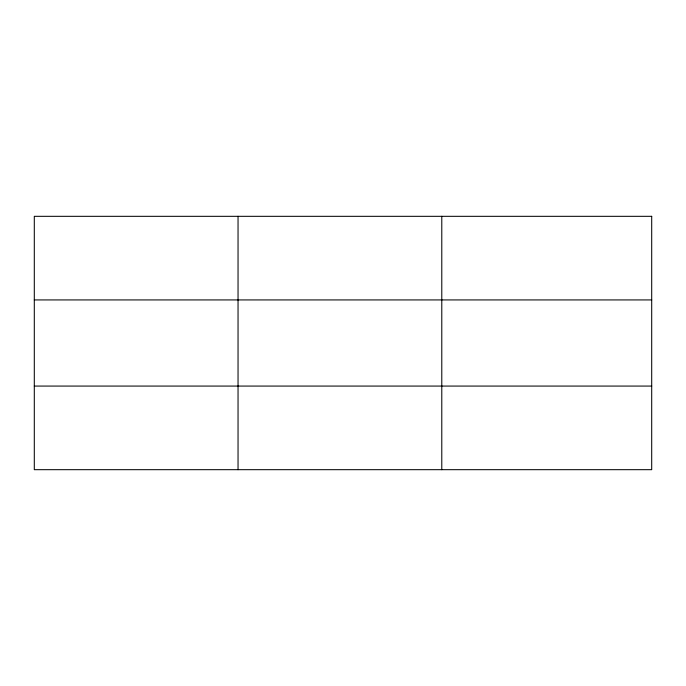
<?xml version="1.0" encoding="UTF-8"?>
<svg xmlns="http://www.w3.org/2000/svg" width="686" height="686" viewBox="0 0 686 686"><rect width="100%" height="100%" fill="white"/><g stroke="black" fill="none" stroke-linecap="round" stroke-linejoin="round"><path stroke-width="1.03" d="M238.042 469.678L238.042 216.322M441.784 469.678L441.784 216.322M34.3 299.928L651.7 299.928M34.3 386.072L651.7 386.072M651.7 216.322L651.7 469.678L34.3 469.678L34.3 216.322L651.7 216.322"/></g></svg>
